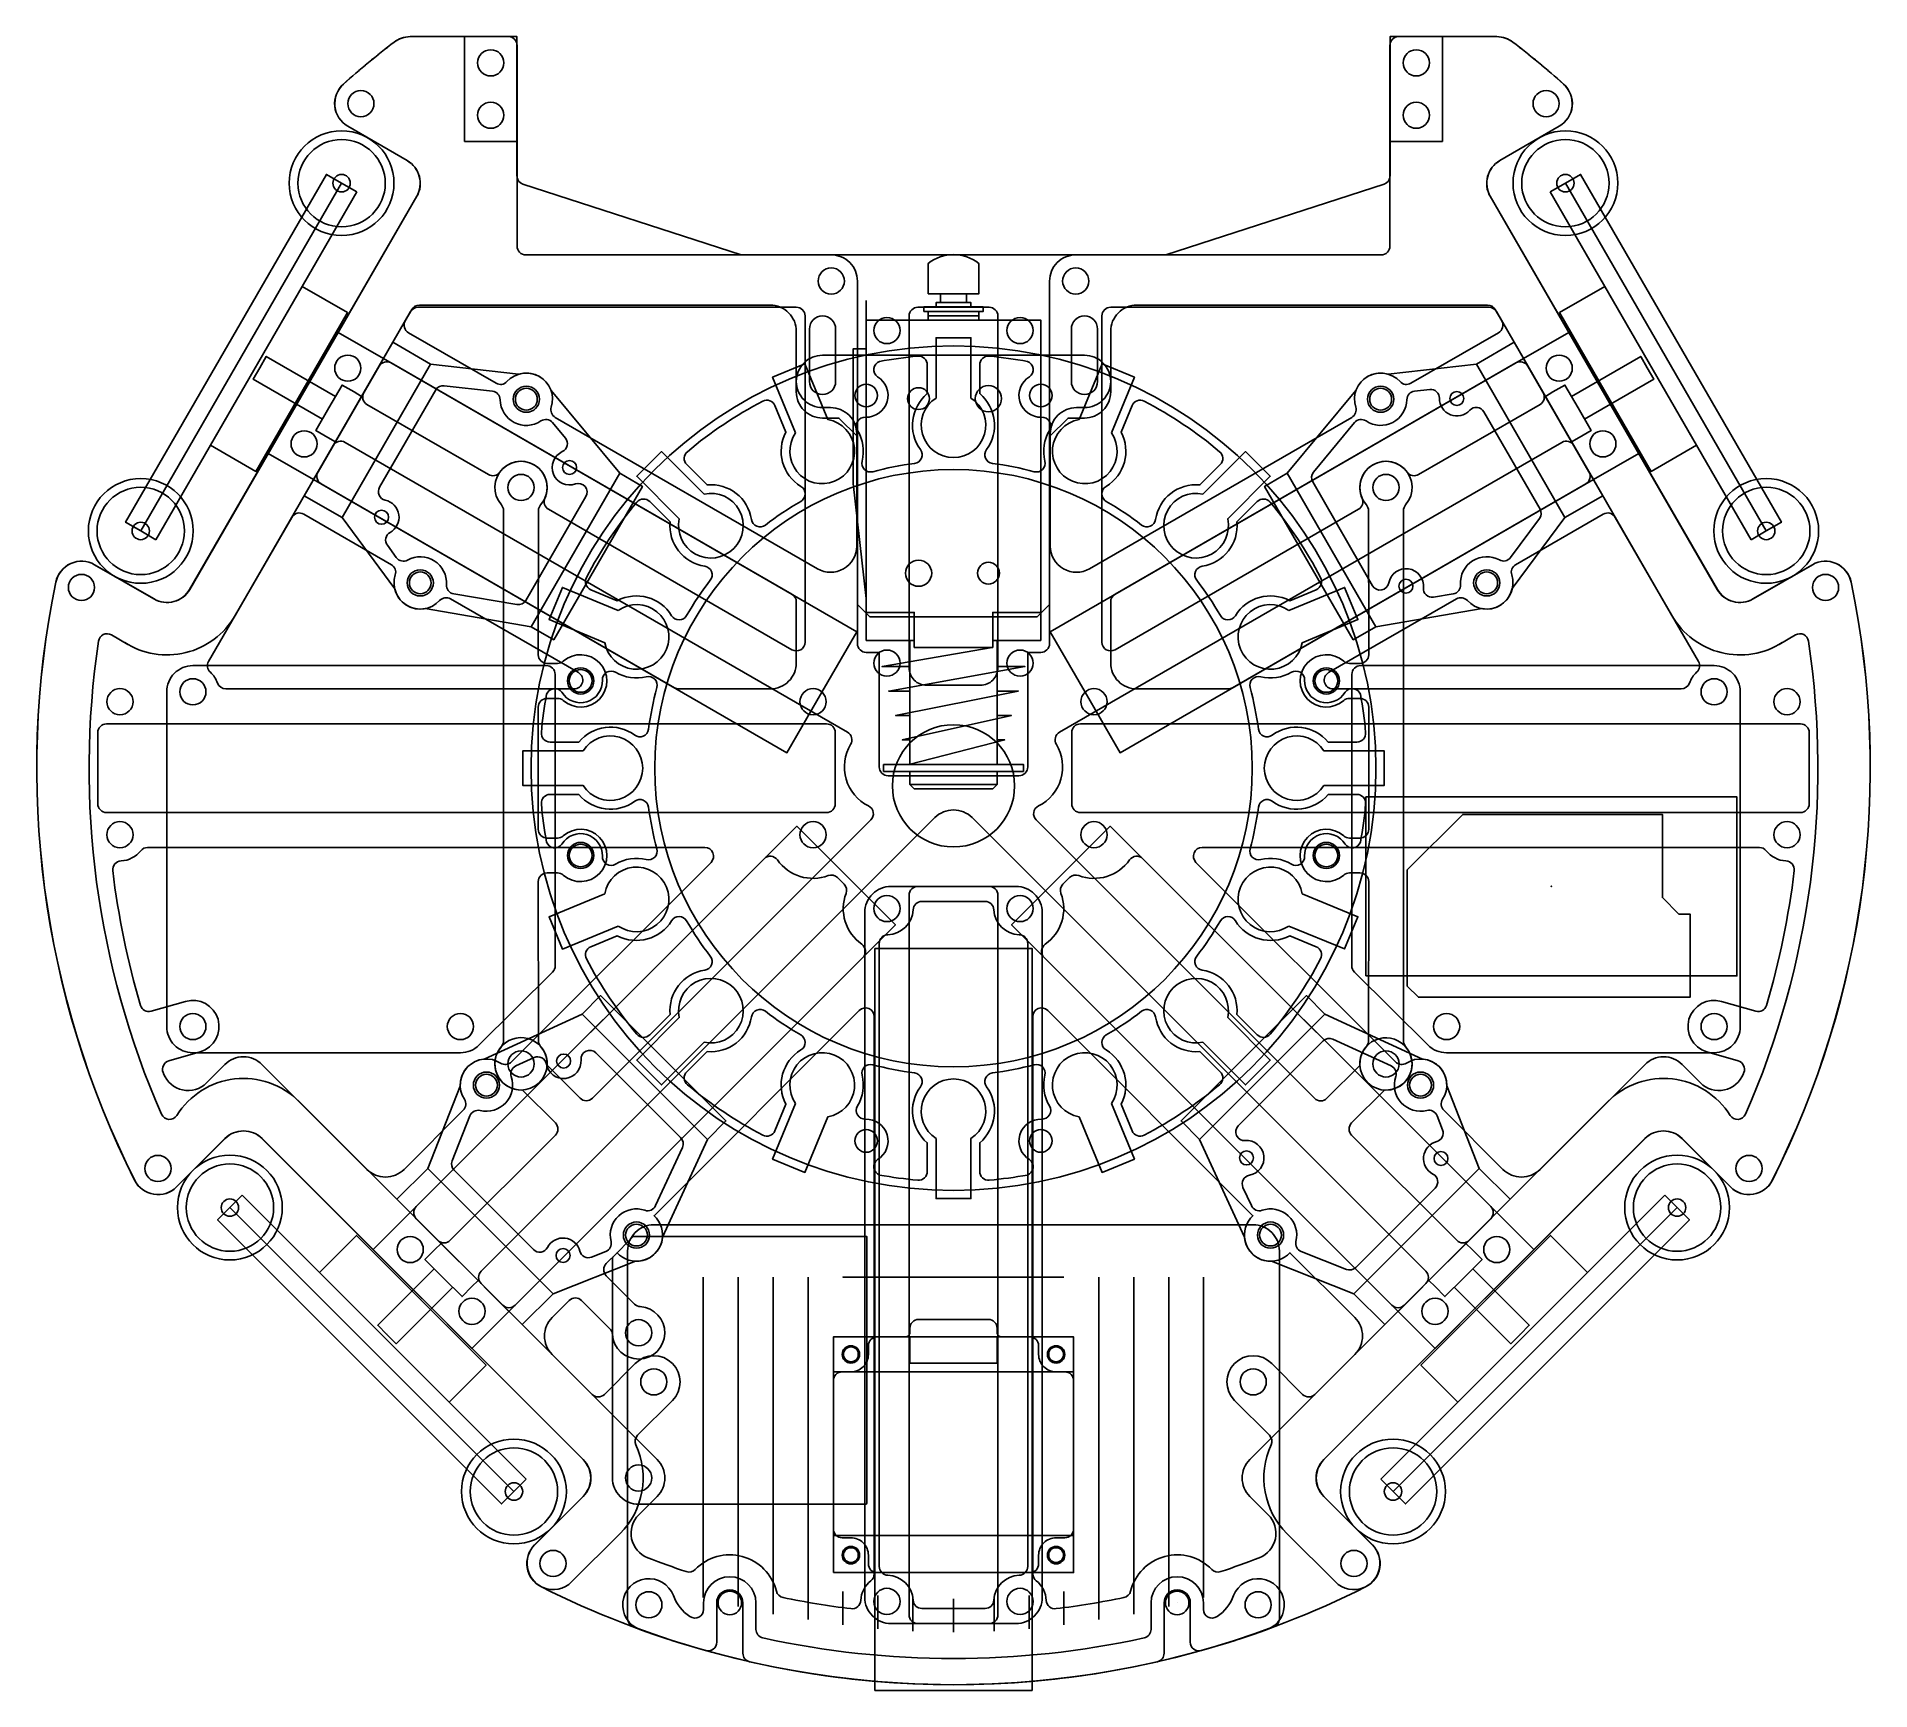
# Model space of a CAD drawing. Header units: inches. Extents: x 0 to 210, y -1 to 189.
import ezdxf

# ---------------------------------------------------------------- set-up
doc = ezdxf.new("R2010")
doc.units = ezdxf.units.IN
doc.header["$MEASUREMENT"] = 0
for name, color, linetype in [('20', 31, 'Continuous'), ('21', 253, 'Continuous'), ('23', 53, 'Continuous'), ('2枚目', 6, 'Continuous'), ('hall', 3, 'Continuous'), ('LCD', 3, 'Continuous'), ('カバー', 6, 'Continuous'), ('キッカー', 2, 'Continuous'), ('ボールセンサ', 30, 'Continuous'), ('モーター', 1, 'Continuous'), ('基板', 4, 'Continuous'), ('穴', 3, 'Continuous'), ('足回り', 240, 'Continuous'), ('部品', 2, 'Continuous')]:
    doc.layers.add(name, color=color, linetype=linetype)

msp = doc.modelspace()

# ---------------------------------------------------------------- linework, layer by layer
for points in [[(132.12, 4.87), (132.12, 9.37, 1), (129.12, 9.37), (129.12, 3.6, -0.349968), (128.35, 2.63, -0.056112), (105, 0, -0.056112), (81.65, 2.63, -0.349968), (80.88, 3.6), (80.88, 9.37, 1), (77.88, 9.37), (77.88, 4.87, -0.496888), (76.61, 3.91, -0.048152), (57.8, 11.21, -0.511087), (57.02, 16.01), (62.57, 21.56, 0.414214), (62.57, 25.8), (25.8, 62.57, 0.414214), (21.56, 62.57), (16.01, 57.02, -0.511087), (11.21, 57.8, -0.169282), (2.19, 126.32, -0.511087), (6.63, 128.31), (13.42, 124.39, 0.414214), (17.52, 125.48), (43.52, 170.52, 0.414214), (42.42, 174.61), (35.63, 178.54, -0.511087), (35.13, 183.38, -0.017948), (40.93, 188.19, -0.165564), (42.76, 188.81), (55, 188.81), (55, 172.86, 0.325063), (55.69, 171.91), (80.68, 163.81), (105, 163.81), (129.32, 163.81), (154.31, 171.91, 0.325063), (155, 172.86), (155, 188.81), (167.24, 188.81, -0.165564), (169.07, 188.19, -0.017948), (174.87, 183.38, -0.511087), (174.37, 178.54), (167.58, 174.61, 0.414214), (166.48, 170.52), (192.48, 125.48, 0.414214), (196.58, 124.39), (203.37, 128.31, -0.511087), (207.81, 126.32, -0.169282), (198.79, 57.8, -0.511087), (193.99, 57.02), (188.44, 62.57, 0.414214), (184.2, 62.57), (147.43, 25.8, 0.414214), (147.43, 21.56), (152.98, 16.01, -0.511087), (152.2, 11.21, -0.048152), (133.39, 3.91, -0.496888)], [(87, 149.31), (87, 155.05, 0.414214), (84, 158.05), (43.83, 158.05, 0.267949), (42.96, 157.55), (42.22, 156.26, 0.414214), (42.58, 154.89), (52.62, 149.1, 0.352701), (53.86, 149.29, -0.805619), (58.94, 146.36, 0.352701), (59.39, 145.19), (89.42, 127.85, 0.57735), (93.92, 130.45), (93.92, 143.31, 0.414214), (90.92, 146.31), (90, 146.31, -0.414214)], [(100.92, 157.81, 0.414214), (99.92, 156.81), (99.92, 148.06), (99.92, 116.5, 0.414214), (101.92, 114.5), (108.08, 114.5), (108.08, 114.5, 0.414214), (110.08, 116.5), (110.08, 148.06), (110.08, 156.81, 0.414214), (109.08, 157.81)], [(123, 149.31), (123, 155.05, -0.414214), (126, 158.05), (166.17, 158.05, -0.267949), (167.04, 157.55), (167.78, 156.26, -0.414214), (167.42, 154.89), (157.38, 149.1, -0.352701), (156.14, 149.29, 0.805619), (151.06, 146.36, -0.352701), (150.61, 145.19), (120.58, 127.85, -0.57735), (116.08, 130.45), (116.08, 143.31, -0.414214), (119.08, 146.31), (120, 146.31, 0.414214)], [(86.5, 124.92), (40.58, 151.43, 0.414214), (39.22, 151.06), (32.22, 138.94, 0.414214), (32.58, 137.57), (73.04, 114.21, 0.131652), (73.54, 114.08), (84, 114.08, 0.414214), (87, 117.08), (87, 124.05, 0.267949)], [(123.5, 124.92), (169.42, 151.43, -0.414214), (170.78, 151.06), (177.78, 138.94, -0.414214), (177.42, 137.57), (136.96, 114.21, -0.131652), (136.46, 114.08), (126, 114.08, -0.414214), (123, 117.08), (123, 124.05, -0.267949)], [(21.66, 114.08), (61.54, 114.08, 0.767327), (62.04, 115.95), (47.39, 124.4, 0.352701), (46.15, 124.21, -0.805619), (41.07, 127.14, 0.352701), (40.62, 128.31), (30.58, 134.11, 0.414214), (29.22, 133.74), (19.69, 117.24, 0.355439), (19.89, 115.99, -0.12655), (20.72, 114.75, 0.318089)], [(188.34, 114.08), (148.46, 114.08, -0.767327), (147.96, 115.95), (162.61, 124.4, -0.352701), (163.85, 124.21, 0.805619), (168.93, 127.14, -0.352701), (169.38, 128.31), (179.42, 134.11, -0.414214), (180.78, 133.74), (190.31, 117.24, -0.355439), (190.11, 115.99, 0.12655), (189.28, 114.75, -0.318089)], [(7, 100.92), (7, 109.08, -0.414214), (8, 110.08), (90.46, 110.08, -0.414214), (91.46, 109.08), (91.46, 100.92, -0.414214), (90.46, 99.92), (8, 99.92, -0.414214)], [(203, 109.08), (203, 100.92, -0.414214), (202, 99.92), (119.54, 99.92, -0.414214), (118.54, 100.92), (118.54, 109.08, -0.414214), (119.54, 110.08), (202, 110.08, -0.414214)], [(109.08, 7), (100.92, 7, -0.414214), (99.92, 8), (99.92, 90.46, -0.414214), (100.92, 91.46), (109.08, 91.46, -0.414214), (110.08, 90.46), (110.08, 8, -0.414214)], [(65.24, 46.85), (68.48, 43.6, 0.182676), (69.13, 43.31, -2.21525), (65.94, 40.13, 0.182676), (65.65, 40.78), (62.41, 44.02, 0.414214), (60.99, 44.02), (59.04, 42.07, 0.414214), (59.04, 37.82), (71.06, 25.8, -0.414214), (71.06, 21.56), (68.95, 19.46, 0.542077), (69.99, 14.54, 0.01207), (74.4, 12.95, 0.287791), (75.43, 13.21, -0.587071), (84.71, 10.72, 0.287791), (85.48, 9.98, 0.020338), (93.26, 8.71, 0.437824), (94.38, 9.66, -0.22022), (95.54, 11.91, 0.231089), (95.92, 12.69), (95.92, 76.53, 0.668179), (94.21, 77.24), (70.7, 53.73, -1.050838), (66.47, 49.49), (65.24, 48.26, 0.414214)], [(124.52, 9.98, -0.020338), (116.74, 8.71, -0.437824), (115.62, 9.66, 0.22022), (114.47, 11.91, -0.231089), (114.08, 12.69), (114.08, 76.53, -0.668179), (115.79, 77.24), (139.3, 53.73, 1.050838), (143.53, 49.49), (150.96, 42.07, -0.414214), (150.96, 37.82), (138.94, 25.8, 0.414214), (138.94, 21.56), (141.05, 19.46, -0.542077), (140.01, 14.54, -0.01207), (135.6, 12.95, -0.287791), (134.57, 13.21, 0.587071), (125.29, 10.72, -0.287791)]]:
    msp.add_lwpolyline(points, format="xyb", close=True)
for points in [[(15.13, 71.46, 0.438178), (14.48, 70.14, 0.000412), (14.54, 69.99, 0.542077), (19.46, 68.95), (21.56, 71.06, -0.414214), (25.8, 71.06), (37.82, 59.04, 0.414214), (42.07, 59.04), (48.85, 65.82, 0.352701), (48.98, 67.07, -0.805619), (53.13, 71.21, 0.352701), (54.38, 71.35), (77.24, 94.21, 0.668179), (76.53, 95.92), (12.69, 95.92, 0.231089), (11.91, 95.54, -0.22022), (9.66, 94.38, 0.437824), (8.71, 93.26, 0.040661), (11.88, 77.83, 0.412866), (13.12, 77.15), (17.06, 78.28, -0.996401), (18.74, 72.52), (15.13, 71.46)], [(91.72, 92.47, 0.293586), (90.66, 92.69, -0.340389), (84.83, 94.49, 0.46496), (83.31, 94.62), (43.48, 54.8, 0.414214), (43.48, 53.38), (53.38, 43.48, 0.414214), (54.8, 43.48), (94.62, 83.31, 0.46496), (94.49, 84.83, -0.340389), (92.69, 90.66, 0.293586), (92.47, 91.72), (91.72, 92.47)], [(118.28, 92.47, -0.293586), (119.34, 92.69, 0.340389), (125.17, 94.49, -0.46496), (126.69, 94.62), (166.52, 54.8, -0.414214), (166.52, 53.38), (156.62, 43.48, -0.414214), (155.2, 43.48), (115.38, 83.31, -0.46496), (115.51, 84.83, 0.340389), (117.31, 90.66, -0.293586), (117.53, 91.72), (118.28, 92.47)], [(194.87, 71.46, -0.438178), (195.52, 70.14, -0.000412), (195.46, 69.99, -0.542077), (190.54, 68.95), (188.44, 71.06, 0.414214), (184.2, 71.06), (172.18, 59.04, -0.414214), (167.93, 59.04), (161.15, 65.82, -0.352701), (161.02, 67.07, 0.805619), (156.87, 71.21, -0.352701), (155.62, 71.35), (132.76, 94.21, -0.668179), (133.47, 95.92), (197.31, 95.92, -0.231089), (198.09, 95.54, 0.22022), (200.34, 94.38, -0.437824), (201.29, 93.26, -0.040661), (198.12, 77.83, -0.412866), (196.88, 77.15), (192.94, 78.28, 0.996401), (191.26, 72.52), (194.87, 71.46)]]:
    msp.add_lwpolyline(points, format="xyb")
msp.add_circle((105, 102.98), 7)
at = {"layer": '20'}
msp.add_line((150.91, 81.65), (159.35, 73.27), dxfattribs=at)
msp.add_lwpolyline([(159.35, 73.27, 0.198051), (161.47, 72.4), (192.11, 72.4, 0.414214), (195.11, 75.4), (195.11, 113.75, 0.414214), (192.11, 116.75), (151.62, 116.75, 0.414214), (150.62, 115.75), (150.62, 82.36)], format="xyb", dxfattribs=at)
msp.add_lwpolyline([(188.08, 88.28), (186.18, 90.18), (186.18, 99.71), (163.32, 99.71), (156.97, 93.36), (156.97, 80.02), (158.24, 78.75), (158.87, 78.75), (189.35, 78.75), (189.35, 88.28)], close=True, dxfattribs=at)
at = {"layer": '21'}
msp.add_lwpolyline([(152.23, 81.2), (194.73, 81.2), (194.73, 101.7), (152.23, 101.7)], close=True, dxfattribs=at)
at = {"layer": '23'}
msp.add_point((173.48, 91.45), dxfattribs=at)
at = {"layer": '2枚目'}
for points in [[(141.38, 27.46, 0.314331), (143.18, 17.32), (148.73, 11.77, 0.303519), (152.01, 11.12, 0.000484), (152.19, 11.21, 0.511087), (152.96, 16.01), (147.41, 21.56, -0.414214), (147.41, 25.8), (184.18, 62.57, -0.414214), (188.42, 62.57), (193.97, 57.02, 0.511087), (198.77, 57.8, 0.169282), (207.8, 126.32, 0.511087), (203.36, 128.31), (196.56, 124.39, -0.414214), (192.46, 125.48), (166.46, 170.52, -0.414214), (167.56, 174.61), (174.36, 178.54, 0.511087), (174.85, 183.38, 0.017948), (169.05, 188.19, 0.165564), (167.22, 188.81), (155.98, 188.81, 0.414214), (154.98, 187.81), (154.98, 172.86), (154.98, 164.81, -0.414214), (153.98, 163.81), (129.32, 163.81), (119, 163.81, 0.414214), (116, 160.81), (116, 119.27, -0.414214), (115, 118.27), (113.5, 118.27), (113.5, 105.14, -0.414214), (112.5, 104.14), (105, 104.14), (97.5, 104.14, -0.414214), (96.5, 105.14), (96.5, 118.27), (95, 118.27, -0.414214), (94, 119.27), (94, 160.81, 0.414214), (91, 163.81), (80.68, 163.81), (56.02, 163.81, -0.414214), (55.02, 164.81), (55.02, 172.86), (55.02, 187.81, 0.414214), (54.02, 188.81), (42.78, 188.81, 0.165564), (40.95, 188.19, 0.017948), (35.15, 183.38, 0.511087), (35.64, 178.54), (42.44, 174.61, -0.414214), (43.54, 170.52), (17.54, 125.48, -0.414214), (13.44, 124.39), (6.64, 128.31, 0.511087), (2.2, 126.32, 0.169282), (11.23, 57.8, 0.511087), (16.03, 57.02), (21.58, 62.57, -0.414214), (25.82, 62.57), (62.59, 25.8, -0.414214), (62.59, 21.56), (57.04, 16.01, 0.511087), (57.81, 11.21, 0.000484), (57.99, 11.12, 0.303519), (61.27, 11.77), (66.82, 17.32, 0.31426), (68.62, 27.46, -0.31426), (68.82, 28.58), (72.81, 32.56, 1), (68.56, 36.81), (65.02, 33.26, -0.414214), (63.6, 33.26), (50.91, 45.96, -0.414214), (50.91, 47.37), (102.88, 99.34, -0.414214), (107.12, 99.34), (159.09, 47.37, -0.414214), (159.09, 45.96), (146.4, 33.26, -0.414199), (144.98, 33.26), (141.44, 36.81, 1), (137.2, 32.57), (141.18, 28.58, -0.314343)], [(88, 156.81, 0.414214), (87, 157.81), (43.69, 157.81, 0.267949), (42.83, 157.31), (37.47, 148.03, 0.414214), (37.83, 146.67), (51.73, 138.64, 0.384323), (53.04, 138.92, -0.901853), (58.21, 135.94, 0.384323), (58.62, 134.66), (86.5, 118.57, 0.57735), (88, 119.43)], [(122, 156.81, -0.414214), (123, 157.81), (166.31, 157.81, -0.267949), (167.18, 157.31), (172.53, 148.03, -0.414214), (172.17, 146.66), (158.27, 138.64, -0.384323), (156.96, 138.92, 0.901853), (151.79, 135.94, -0.384323), (151.38, 134.66), (123.5, 118.57, -0.57735), (122, 119.43)]]:
    msp.add_lwpolyline(points, format="xyb", close=True, dxfattribs=at)
for points in [[(154.29, 171.91), (154.29, 171.91)], [(66.82, 30.05), (66.82, 30.05)]]:
    msp.add_lwpolyline(points, close=True, dxfattribs=at)
for points in [[(10.09, 119.39, 0.42712), (22.72, 122.48), (33.97, 141.97, -0.414214), (35.33, 142.33), (55.87, 130.48), (62.8, 126.48), (92.87, 109.12, -0.420422), (93.22, 107.73, 0.438508), (95.27, 100.67, -0.512275), (95.53, 99.07), (63.65, 67.19, -0.414214), (62.24, 67.19), (58.47, 70.96, 2.618034), (55.64, 68.13), (59.41, 64.36, -0.414214), (59.41, 62.94), (47.37, 50.91, -0.414214), (45.96, 50.91), (30.05, 66.82, 0.482326), (16.05, 65.22, -0.603168), (14.29, 65.35, -0.140818), (7.08, 119.55, -0.529175), (8.56, 120.27), (10.44, 119.19)], [(199.91, 119.39, -0.42712), (187.28, 122.48), (176.03, 141.97, 0.414214), (174.67, 142.33), (154.13, 130.47), (147.2, 126.48), (117.13, 109.12, 0.420422), (116.78, 107.73, -0.438508), (114.73, 100.67, 0.512275), (114.47, 99.07), (146.35, 67.18, 0.414214), (147.76, 67.18), (151.53, 70.95, -2.618034), (154.36, 68.13), (150.59, 64.36, 0.414214), (150.59, 62.94), (162.63, 50.91, 0.414214), (164.04, 50.91), (179.95, 66.82, -0.482326), (193.95, 65.22, 0.603168), (195.71, 65.35, 0.140818), (202.92, 119.55, 0.529175), (201.44, 120.27), (199.56, 119.19)]]:
    msp.add_lwpolyline(points, format="xyb", dxfattribs=at)
at = {"layer": 'hall'}
for centre in [(70.68, 34.69), (139.32, 34.69)]:
    msp.add_circle(centre, 1.5, dxfattribs=at)
at = {"layer": 'LCD'}
for points in [[(91.25, 12.84), (118.75, 12.84), (118.75, 39.84), (91.25, 39.84)], [(100, 36.84), (110, 36.84), (110, 39.84), (100, 39.84)], [(91.25, 35.84), (118.75, 35.84), (118.75, 17.09), (91.25, 17.09)]]:
    msp.add_lwpolyline(points, close=True, dxfattribs=at)
for centre in [(93.25, 37.84), (116.75, 37.84), (93.25, 14.84), (116.75, 14.84)]:
    msp.add_circle(centre, 1, dxfattribs=at)
at = {"layer": 'カバー'}
for p, q in [((76.34, 46.69), (76.34, 10)), ((80.34, 46.69), (80.34, 8.95)), ((84.34, 46.69), (84.34, 8.06)), ((88.34, 46.69), (88.34, 7.45)), ((125.65, 46.69), (125.65, 8.06)), ((129.65, 46.69), (129.65, 8.95)), ((133.65, 46.69), (133.65, 10)), ((92.34, 10.68), (92.34, 6.85)), ((117.65, 10.68), (117.65, 6.85)), ((96.34, 10.23), (96.34, 6.41)), ((100.34, 9.95), (100.34, 6.14)), ((105, 9.83), (105, 6.03)), ((109.65, 9.95), (109.65, 6.14)), ((113.65, 10.23), (113.65, 6.41)), ((67.68, 6.88), (67.68, 6.88))]:
    msp.add_line(p, q, dxfattribs=at)
for points in [[(115.16, 10), (115.16, 88.46, 0.414214), (112.16, 91.46), (97.84, 91.46, 0.414214), (94.84, 88.46), (94.84, 10, 0.414214), (97.84, 7), (112.16, 7, 0.414214)], [(112.53, 85.92, -0.392047), (109.62, 88.78, 0.400726), (108.62, 89.73), (101.38, 89.73, 0.400726), (100.38, 88.78, -0.392047), (97.47, 85.92, 0.405453), (96.5, 84.92), (96.5, 13.54, 0.405453), (97.47, 12.54, -0.391686), (100.38, 9.68, 0.400363), (101.38, 8.73), (108.62, 8.73, 0.400363), (109.62, 9.68, -0.391686), (112.53, 12.54, 0.405453), (113.5, 13.54), (113.5, 84.92, 0.405453)], [(142.32, 7.55), (142.32, 34.69), (142.32, 49.69, 0.414214), (139.32, 52.69), (70.68, 52.69, 0.414214), (67.68, 49.69), (67.68, 34.69), (67.68, 7.57, 0.312946), (68.33, 6.63, 0.18058), (141.66, 6.61, 0.313123)], [(99.5, 39.84), (96.25, 39.84, 0.414214), (95.25, 38.84), (95.25, 37.84, -0.414214), (93.25, 35.84), (92.25, 35.84, 0.414214), (91.25, 34.84), (91.25, 17.84, 0.414214), (92.25, 16.84), (93.25, 16.84, -0.414214), (95.25, 14.84), (95.25, 13.84, 0.414214), (96.25, 12.84), (113.75, 12.84, 0.414214), (114.75, 13.84), (114.75, 14.84, -0.414214), (116.75, 16.84), (117.75, 16.84, 0.414214), (118.75, 17.84), (118.75, 34.84, 0.414214), (117.75, 35.84), (116.75, 35.84, -0.414214), (114.75, 37.84), (114.75, 38.84, 0.414214), (113.75, 39.84), (110.5, 39.84, -0.414214), (110, 40.34), (110, 40.84, 0.414214), (109, 41.84), (101, 41.84, 0.414214), (100, 40.84), (100, 40.34, -0.414214)], [(76.38, 9.37, -1), (82.38, 9.37), (82.38, 6.34, 0.352341), (83.16, 5.36, 0.108301), (126.84, 5.36, 0.352341), (127.62, 6.34), (127.62, 9.37, -1), (133.62, 9.37), (133.62, 8.63, 0.600843), (135.18, 7.8, 0.156178), (137.08, 10.2, -1.562777), (140.91, 6.33, -0.176327), (69.09, 6.33, -1.562777), (72.92, 10.2, 0.156669), (74.82, 7.8, 0.600416), (76.38, 8.63)]]:
    msp.add_lwpolyline(points, format="xyb", close=True, dxfattribs=at)
for points in [[(117.65, 46.69), (92.34, 46.69), (96.34, 46.69), (100.34, 46.69), (105, 46.69)], [(121.65, 7.45), (121.65, 46.69), (121.65, 46.69)]]:
    msp.add_lwpolyline(points, dxfattribs=at)
msp.add_lwpolyline([(130.62, 9.37), (130.62, 9.37)], close=True, dxfattribs=at)
for centre, radius in [((97.38, 88.92), 1.5), ((112.62, 88.92), 1.5), ((93.25, 37.84), 0.85), ((116.75, 37.84), 0.85), ((70.68, 34.69), 1.5), ((139.32, 34.69), 1.5), ((93.25, 14.84), 0.85), ((116.75, 14.84), 0.85), ((70.11, 9.15), 1.5), ((79.38, 9.37), 1.35), ((97.38, 9.54), 1.5), ((112.62, 9.54), 1.5), ((130.62, 9.37), 1.35), ((139.89, 9.15), 1.5)]:
    msp.add_circle(centre, radius, dxfattribs=at)
at = {"layer": 'キッカー', "ltscale": 0.5}
for p, q in [((94, 159.16), (94, 153.04)), ((95, 158.58), (95, 156.34)), ((101.59, 157.84), (108.41, 157.84)), ((103.5, 158.34), (103.5, 159.34)), ((106.5, 158.34), (106.5, 159.34)), ((102.1, 156.34), (102.1, 156.84)), ((100, 119.64), (100, 105.44)), ((110, 103.14), (110, 104.64))]:
    msp.add_line(p, q, dxfattribs=at)
msp.add_lwpolyline([(102.1, 159.34), (107.9, 159.34), (107.9, 162.84, 0.344828), (102.1, 162.84)], format="xyb", close=True, dxfattribs=at)
for points in [[(101.59, 157.34), (101.59, 157.84), (108.41, 157.84), (108.41, 157.34)], [(97, 105.44), (113, 105.44), (113, 104.64), (97, 104.64)]]:
    msp.add_lwpolyline(points, close=True, dxfattribs=at)
for points in [[(103, 157.84), (103, 158.34), (107, 158.34), (107, 157.84)], [(109.5, 119.64), (115, 119.64), (115, 156.34), (95, 156.34), (95, 119.64), (100.5, 119.64)], [(102.1, 157.34), (102.1, 156.84), (107.9, 156.84)], [(107.9, 156.34), (107.9, 156.84), (107.9, 157.34)], [(95, 153.04), (93.5, 153.04), (93.5, 137.61), (95, 124.44)], [(115, 122.84), (109.5, 122.84), (109.5, 118.84), (100.5, 118.84), (100.5, 122.84), (95, 122.84)], [(110, 115.44), (110, 119.64), (110, 105.44)]]:
    msp.add_lwpolyline(points, dxfattribs=at)
at = {"layer": 'キッカー'}
msp.add_lwpolyline([(120, 145.12, 0.414214), (123, 148.12), (123, 149.31, 0.414214), (120, 152.31), (90, 152.31, 0.414214), (87, 149.31), (87, 148.12, 0.414214), (90, 145.12), (91.88, 145.12), (94, 143), (94, 123.76), (95.41, 122.35), (114.59, 122.35), (116, 123.76), (116, 143), (118.12, 145.12)], format="xyb", close=True, dxfattribs=at)
for points in [[(96.82, 116.64), (100, 116.64), (96.82, 116.64), (109.42, 118.84)], [(100, 113.84), (97.59, 113.84), (113.18, 116.64), (110, 116.64)], [(100, 111.04), (98.36, 111.04), (112.41, 113.84), (110, 113.84)], [(100, 108.24), (99.13, 108.24), (111.64, 111.04), (110, 111.04)], [(99.9, 105.44), (110.87, 108.24), (110, 108.24), (110.87, 108.24)], [(100, 104.64), (100, 103.14), (110, 103.14), (109.5, 102.64), (100.5, 102.64), (100, 103.14)]]:
    msp.add_lwpolyline(points, dxfattribs=at)
at = {"layer": 'キッカー', "ltscale": 0.5}
for centre in [(101, 147.34), (109, 127.34)]:
    msp.add_circle(centre, 1.25, dxfattribs=at)
at = {"layer": 'キッカー'}
for centre in [(109, 147.34), (101, 127.34)]:
    msp.add_circle(centre, 1.5, dxfattribs=at)
at = {"layer": 'ボールセンサ'}
for points in [[(107, 147.41), (107, 154.31), (103, 154.31), (103, 147.41, 3.406438)], [(86.92, 143.41), (84.28, 149.79), (87.98, 151.32), (90.62, 144.94, -3.406438)], [(96.29, 149.85, -0.774858), (94.91, 145.21, 0.593445), (94.01, 143.7, -0.19651), (94.53, 140.18, 0.57193), (95.76, 138.97, -0.034617), (100.54, 139.92, 0.57193), (101.21, 141.51, -0.397368), (102, 147.91), (102, 151.2, 0.439742), (100.91, 152.2, 0.023367), (96.53, 151.61, 0.58577)], [(113.71, 149.85, 0.774858), (115.09, 145.21, -0.593445), (115.99, 143.7, 0.19651), (115.47, 140.18, -0.57193), (114.24, 138.97, 0.034617), (109.46, 139.92, -0.57193), (108.79, 141.51, 0.397368), (108, 147.91), (108, 151.2, -0.439742), (109.09, 152.2, -0.023367), (113.47, 151.61, -0.58577)], [(123.08, 143.41), (125.72, 149.79), (122.02, 151.32), (119.38, 144.94, 3.406438)], [(87.53, 137.28, -0.397368), (85.81, 143.5), (84.55, 146.54, 0.439742), (83.16, 147.04, 0.055053), (74.52, 141.26, 0.439742), (74.45, 139.79), (76.78, 137.46, -0.397368), (81.86, 133.49, 0.57193), (83.46, 132.85, -0.034627), (87.51, 135.56, 0.57193)], [(122.47, 137.28, 0.397368), (124.19, 143.5), (125.45, 146.54, -0.439742), (126.84, 147.04, -0.055053), (135.48, 141.26, -0.439742), (135.55, 139.79), (133.22, 137.46, 0.397368), (128.14, 133.49, -0.57193), (126.54, 132.85, 0.034627), (122.49, 135.56, -0.57193)], [(73.6, 133.57), (68.72, 138.45), (71.55, 141.28), (76.43, 136.4, -3.406438)], [(133.57, 136.4), (138.45, 141.28), (141.28, 138.45), (136.4, 133.57, -3.406438)], [(72.72, 122.47, 0.397368), (66.5, 124.19), (63.46, 125.45, -0.439742), (62.96, 126.84, -0.055053), (68.74, 135.48, -0.439742), (70.21, 135.55), (72.54, 133.22, 0.397368), (76.51, 128.14, -0.57193), (77.15, 126.54, 0.034627), (74.44, 122.49, -0.57193)], [(137.28, 122.47, -0.397368), (143.5, 124.19), (146.54, 125.45, 0.439742), (147.04, 126.84, 0.055053), (141.26, 135.48, 0.439742), (139.79, 135.55), (137.46, 133.22, -0.397368), (133.49, 128.14, 0.57193), (132.85, 126.54, -0.034627), (135.56, 122.49, 0.57193)], [(66.59, 123.08), (60.21, 125.72), (58.68, 122.02), (65.06, 119.38, 3.406438)], [(143.41, 123.08), (149.79, 125.72), (151.32, 122.02), (144.94, 119.38, -3.406438)], [(60.15, 113.71, 0.774858), (64.79, 115.09, -0.593445), (66.3, 115.99, 0.19651), (69.82, 115.47, -0.57193), (71.03, 114.24, 0.034617), (70.08, 109.46, -0.57193), (68.49, 108.79, 0.397368), (62.09, 108), (58.8, 108, -0.439742), (57.8, 109.09, -0.023367), (58.39, 113.47, -0.58577)], [(149.85, 113.71, -0.774858), (145.21, 115.09, 0.593445), (143.7, 115.99, -0.19651), (140.18, 115.47, 0.57193), (138.97, 114.24, -0.034617), (139.92, 109.46, 0.57193), (141.51, 108.79, -0.397368), (147.91, 108), (151.2, 108, 0.439742), (152.2, 109.09, 0.023367), (151.61, 113.47, 0.58577)], [(62.59, 107), (55.69, 107), (55.69, 103), (62.59, 103, 3.406438)], [(147.41, 103), (154.31, 103), (154.31, 107), (147.41, 107, 3.406438)], [(60.15, 96.29, -0.774858), (64.79, 94.91, 0.593445), (66.3, 94.01, -0.19651), (69.82, 94.53, 0.57193), (71.03, 95.76, -0.034617), (70.08, 100.54, 0.57193), (68.49, 101.21, -0.397368), (62.09, 102), (58.8, 102, 0.439742), (57.8, 100.91, 0.023367), (58.39, 96.53, 0.58577)], [(149.85, 96.29, 0.774858), (145.21, 94.91, -0.593445), (143.7, 94.01, 0.19651), (140.18, 94.53, -0.57193), (138.97, 95.76, 0.034617), (139.92, 100.54, -0.57193), (141.51, 101.21, 0.397368), (147.91, 102), (151.2, 102, -0.439742), (152.2, 100.91, -0.023367), (151.61, 96.53, -0.58577)], [(66.59, 86.92), (60.21, 84.28), (58.68, 87.98), (65.06, 90.62, -3.406438)], [(143.41, 86.92), (149.79, 84.29), (151.32, 87.98), (144.94, 90.62, 3.406438)], [(72.72, 87.53, -0.397368), (66.5, 85.81), (63.46, 84.55, 0.439742), (62.96, 83.16, 0.055053), (68.74, 74.52, 0.439742), (70.21, 74.45), (72.54, 76.78, -0.397368), (76.51, 81.86, 0.57193), (77.15, 83.46, -0.034627), (74.44, 87.51, 0.57193)], [(137.28, 87.53, 0.397368), (143.5, 85.81), (146.54, 84.55, -0.439742), (147.04, 83.16, -0.055053), (141.26, 74.52, -0.439742), (139.79, 74.45), (137.46, 76.78, 0.397368), (133.49, 81.86, -0.57193), (132.85, 83.46, 0.034627), (135.56, 87.51, -0.57193)], [(76.43, 73.6), (71.55, 68.72), (68.72, 71.55), (73.6, 76.43, -3.406438)], [(136.4, 76.43), (141.28, 71.55), (138.45, 68.72), (133.57, 73.6, -3.406438)], [(87.53, 72.72, 0.397368), (85.81, 66.5), (84.55, 63.46, -0.439742), (83.16, 62.96, -0.055053), (74.52, 68.74, -0.439742), (74.45, 70.21), (76.78, 72.54, 0.397368), (81.86, 76.51, -0.57193), (83.46, 77.15, 0.034627), (87.51, 74.44, -0.57193)], [(122.47, 72.72, -0.397368), (124.19, 66.5), (125.45, 63.46, 0.439742), (126.84, 62.96, 0.055053), (135.48, 68.74, 0.439742), (135.55, 70.21), (133.22, 72.54, -0.397368), (128.14, 76.51, 0.57193), (126.54, 77.15, -0.034627), (122.49, 74.44, 0.57193)], [(86.92, 66.59), (84.28, 60.21), (87.98, 58.68), (90.62, 65.06, 3.406438)], [(123.08, 66.59), (125.72, 60.21), (122.02, 58.68), (119.38, 65.06, -3.406438)], [(96.29, 60.15, 0.774858), (94.91, 64.79, -0.593445), (94.01, 66.3, 0.19651), (94.53, 69.82, -0.57193), (95.76, 71.03, 0.034617), (100.54, 70.08, -0.57193), (101.21, 68.49, 0.397368), (102, 62.09), (102, 58.8, -0.439742), (100.91, 57.8, -0.023367), (96.53, 58.39, -0.58577)], [(103, 62.59), (103, 55.69), (107, 55.69), (107, 62.59, 3.406438)], [(113.71, 60.15, -0.774858), (115.09, 64.79, 0.593445), (115.99, 66.3, -0.19651), (115.47, 69.82, 0.57193), (114.24, 71.03, -0.034617), (109.46, 70.08, 0.57193), (108.79, 68.49, -0.397368), (108, 62.09), (108, 58.8, 0.439742), (109.09, 57.8, 0.023367), (113.47, 58.39, 0.58577)]]:
    msp.add_lwpolyline(points, format="xyb", close=True, dxfattribs=at)
for centre, radius in [((105, 105), 48.38), ((95, 147.7), 1.3), ((115, 147.7), 1.3), ((105, 105), 34.21), ((62.3, 115), 1.3), ((147.7, 115), 1.3), ((62.3, 95), 1.3), ((147.7, 95), 1.3), ((95, 62.3), 1.3), ((115, 62.3), 1.3)]:
    msp.add_circle(centre, radius, dxfattribs=at)
at = {"layer": 'モーター', "color": 4}
for p, q in [((13.65, 131.18), (36.65, 171.02)), ((34.92, 172.02), (36.65, 171.02)), ((175.08, 172.02), (173.35, 171.02)), ((196.35, 131.18), (173.35, 171.02)), ((11.92, 132.18), (13.65, 131.18)), ((198.08, 132.18), (196.35, 131.18)), ((22.13, 54.66), (23.54, 56.07)), ((56.07, 23.54), (23.54, 56.07)), ((153.93, 23.54), (186.46, 56.07)), ((187.87, 54.66), (186.46, 56.07)), ((54.66, 22.13), (56.07, 23.54)), ((155.34, 22.13), (153.93, 23.54))]:
    msp.add_line(p, q, dxfattribs=at)
for points in [[(11.92, 132.18), (10.19, 133.18), (33.19, 173.02), (34.92, 172.02)], [(198.08, 132.18), (199.81, 133.18), (176.81, 173.02), (175.08, 172.02)], [(19.9, 142.01), (25.1, 139.01), (30.35, 148.1), (35.6, 157.19), (30.4, 160.19)], [(190.1, 142.01), (184.9, 139.01), (179.65, 148.1), (174.4, 157.19), (179.6, 160.19)], [(54.66, 22.13), (53.24, 20.71), (20.71, 53.24), (22.13, 54.66)], [(155.34, 22.13), (156.76, 20.71), (189.29, 53.24), (187.87, 54.66)], [(47.23, 32.38), (51.47, 36.62), (44.05, 44.05), (36.62, 51.47), (32.38, 47.23)], [(162.77, 32.38), (158.53, 36.62), (165.95, 44.05), (173.38, 51.47), (177.62, 47.23)]]:
    msp.add_lwpolyline(points, close=True, dxfattribs=at)
at = {"layer": 'モーター'}
for points in [[(35.72, 145), (31.72, 138.07), (85.93, 106.77), (89.93, 113.7), (93.93, 120.63), (39.72, 151.93), (35.72, 145), (39.72, 151.93), (34.52, 154.93), (30.52, 148), (26.52, 141.07), (31.72, 138.07)], [(174.28, 145), (178.28, 138.07), (124.07, 106.77), (120.07, 113.7), (116.07, 120.63), (170.28, 151.93), (174.28, 145), (170.28, 151.93), (175.48, 154.93), (179.48, 148), (183.48, 141.07), (178.28, 138.07)], [(48.43, 48.43), (54.09, 42.77), (98.35, 87.04), (92.7, 92.7), (87.04, 98.35), (42.77, 54.09), (48.43, 48.43), (42.77, 54.09), (38.53, 49.85), (44.19, 44.19), (49.85, 38.53), (54.09, 42.77)], [(161.57, 48.43), (155.91, 42.77), (111.65, 87.04), (117.3, 92.7), (122.96, 98.35), (167.23, 54.09), (161.57, 48.43), (167.23, 54.09), (171.47, 49.85), (165.81, 44.19), (160.15, 38.53), (155.91, 42.77)]]:
    msp.add_lwpolyline(points, close=True, dxfattribs=at)
for points in [[(34.22, 147.6), (26.29, 152.18), (25.54, 150.88), (25.54, 150.88), (25.54, 150.87), (24.79, 149.57), (32.72, 145)], [(175.78, 147.6), (183.71, 152.18), (184.46, 150.88), (184.46, 150.88), (184.46, 150.87), (185.21, 149.57), (177.28, 145)], [(37.22, 147.6), (36.35, 148.1), (34.97, 148.9), (33.47, 146.3), (31.97, 143.7), (33.35, 142.9), (34.22, 142.4)], [(172.78, 147.6), (173.65, 148.1), (175.03, 148.9), (176.53, 146.3), (178.03, 143.7), (176.65, 142.9), (175.78, 142.4)], [(46.31, 50.55), (45.6, 49.85), (44.47, 48.72), (46.59, 46.59), (48.72, 44.47), (49.85, 45.6), (50.55, 46.31)], [(163.69, 50.55), (164.4, 49.85), (165.53, 48.72), (163.41, 46.59), (161.28, 44.47), (160.15, 45.6), (159.45, 46.31)], [(45.53, 47.65), (39.06, 41.18), (40.12, 40.12), (40.12, 40.12), (40.12, 40.12), (41.18, 39.06), (47.65, 45.53)], [(164.47, 47.65), (170.94, 41.18), (169.88, 40.12), (169.88, 40.12), (169.88, 40.12), (168.82, 39.06), (162.35, 45.53)]]:
    msp.add_lwpolyline(points, dxfattribs=at)
at = {"layer": 'モーター', "color": 4}
for centre, radius in [((34.92, 172.02), 6), ((34.92, 172.02), 5), ((175.08, 172.02), 6), ((175.08, 172.02), 5), ((34.92, 172.02), 1), ((175.08, 172.02), 1), ((11.92, 132.18), 6), ((11.92, 132.18), 5), ((198.08, 132.18), 6), ((198.08, 132.18), 5), ((11.92, 132.18), 1), ((198.08, 132.18), 1), ((22.13, 54.66), 6), ((22.13, 54.66), 5), ((187.87, 54.66), 6), ((187.87, 54.66), 5), ((22.13, 54.66), 1), ((187.87, 54.66), 1), ((54.66, 22.13), 6), ((155.34, 22.13), 6), ((54.66, 22.13), 5), ((155.34, 22.13), 5), ((54.66, 22.13), 1), ((155.34, 22.13), 1)]:
    msp.add_circle(centre, radius, dxfattribs=at)
at = {"layer": '基板'}
for points in [[(14.89, 75.4), (14.89, 113.75, -0.414214), (17.89, 116.75), (58.38, 116.75, -0.414214), (59.38, 115.75), (59.38, 82.36, -0.199776), (59.09, 81.65), (50.65, 73.27, -0.19805), (48.53, 72.4), (17.89, 72.4, -0.414214)], [(195.11, 75.4), (195.11, 113.75, 0.414214), (192.11, 116.75), (151.62, 116.75, 0.414214), (150.62, 115.75), (150.62, 82.36, 0.199776), (150.91, 81.65), (159.35, 73.27, 0.19805), (161.47, 72.4), (192.11, 72.4, 0.414214)], [(68.94, 20.68), (94.97, 20.68), (95.04, 20.71), (95.07, 20.78), (95.07, 51.35), (68.32, 51.35), (65.97, 48.99), (65.94, 48.92), (65.94, 23.68, 0.414214)]]:
    msp.add_lwpolyline(points, format="xyb", close=True, dxfattribs=at)
for centre in [(17.89, 113.75), (192.11, 113.75), (17.89, 75.4), (48.53, 75.4), (161.47, 75.4), (192.11, 75.4), (68.94, 40.32), (68.94, 23.68)]:
    msp.add_circle(centre, 1.5, dxfattribs=at)
at = {"layer": '穴'}
for points in [[(91.5, 149.31), (91.5, 155.31, 1), (88.5, 155.31), (88.5, 149.31, 1)], [(118.5, 149.31), (118.5, 155.31, -1), (121.5, 155.31), (121.5, 149.31, -1)]]:
    msp.add_lwpolyline(points, format="xyb", close=True, dxfattribs=at)
for centre in [(52, 185.81), (158, 185.81), (37.13, 181.14), (52, 179.81), (158, 179.81), (172.87, 181.14), (91, 160.81), (119, 160.81), (97.38, 155.14), (112.62, 155.14), (35.63, 150.83), (174.37, 150.83), (56.08, 147.27), (153.92, 147.27), (30.63, 142.16), (179.37, 142.16), (55.47, 137.16), (154.53, 137.16), (5.13, 125.71), (43.93, 126.23), (166.07, 126.23), (204.87, 125.71), (97.38, 117.04), (112.62, 117.04), (9.54, 112.62), (17.89, 113.75), (88.92, 112.62), (121.09, 112.62), (192.11, 113.75), (200.46, 112.62), (9.54, 97.38), (88.92, 97.38), (121.09, 97.38), (200.46, 97.38), (97.38, 88.92), (97.38, 88.92), (112.62, 88.92), (112.62, 88.92), (17.89, 75.4), (192.11, 75.4), (55.47, 71.12), (154.53, 71.12), (51.51, 68.69), (158.49, 68.69), (13.89, 59.14), (196.11, 59.14), (68.69, 51.51), (141.31, 51.51), (42.78, 49.85), (167.22, 49.85), (49.85, 42.78), (160.15, 42.78), (68.94, 40.32), (68.94, 23.68), (59.14, 13.89), (150.86, 13.89), (97.38, 9.54), (97.38, 9.54), (112.62, 9.54), (112.62, 9.54)]:
    msp.add_circle(centre, 1.5, dxfattribs=at)
at = {"layer": '足回り'}
for points in [[(45.12, 151.29), (40.79, 153.79), (30.64, 136.21), (34.97, 133.71)], [(175.03, 133.71), (179.36, 136.21), (169.21, 153.79), (164.88, 151.29)], [(56.62, 121.21), (59.22, 119.71), (69.37, 137.29), (66.77, 138.79)], [(143.23, 138.79), (140.63, 137.29), (150.78, 119.71), (153.38, 121.21)], [(76.82, 62.47), (78.94, 64.59), (64.59, 78.94), (62.47, 76.82)], [(147.53, 76.82), (145.41, 78.94), (131.06, 64.59), (133.18, 62.47)], [(44.79, 59.14), (41.25, 55.61), (55.61, 41.25), (59.14, 44.79)], [(150.86, 44.79), (154.39, 41.25), (168.75, 55.61), (165.21, 59.14)]]:
    msp.add_lwpolyline(points, dxfattribs=at)
for points in [[(56.62, 121.21), (66.77, 138.79), (58.91, 148.28, 0.402111), (55.19, 150.14), (45.12, 151.29), (34.97, 133.71), (41.01, 125.55, 0.402217), (44.49, 123.28)], [(143.23, 138.79), (153.38, 121.21), (165.53, 123.28, 0.402111), (168.99, 125.57), (175.03, 133.71), (164.88, 151.29), (154.79, 150.14, 0.402217), (151.09, 148.27)], [(60.55, 142.81), (59.08, 144.59, 0.384818), (57.75, 144.78, -0.593144), (53.08, 147.21, 0.375461), (52.2, 148.19), (46.68, 148.82, 0.298792), (45.7, 148.33), (39.27, 137.18, 0.508793), (39.92, 135.71, -0.692118), (40.47, 132, 0.452494), (40.16, 130.54), (41.19, 129.13, 0.37599), (42.48, 128.85, -0.593157), (46.93, 126.03, 0.38435), (47.76, 124.98), (55, 123.74, 0.313749), (56.03, 124.23), (62.9, 136.12, 0.696651), (61.7, 137.56, -0.95535), (60.2, 141.27, 0.492887), (60.55, 142.81)], [(159.97, 124.59), (162.24, 124.97, 0.384818), (163.07, 126.03, -0.593144), (167.52, 128.86, 0.375461), (168.8, 129.14), (172.11, 133.6, 0.298792), (172.17, 134.69), (165.74, 145.84, 0.508793), (164.13, 146.01, -0.692118), (160.65, 147.38, 0.452494), (159.54, 148.39), (157.8, 148.19, 0.37599), (156.92, 147.22, -0.593157), (152.25, 144.78, 0.38435), (150.92, 144.59), (146.23, 138.93, 0.313749), (146.14, 137.79), (153, 125.9, 0.696651), (154.85, 126.22, -0.95535), (158.81, 125.67, 0.492887), (159.97, 124.59)], [(76.82, 62.47), (62.47, 76.82), (51.26, 71.68, 0.402111), (48.51, 68.57), (44.79, 59.14), (59.14, 44.79), (68.59, 48.51, 0.402217), (71.68, 51.28)], [(147.53, 76.82), (133.18, 62.47), (138.32, 51.26, 0.402111), (141.43, 48.51), (150.86, 44.79), (165.21, 59.14), (161.49, 68.59, 0.402217), (158.72, 71.68)], [(138.15, 56.97), (139.11, 54.88, 0.384818), (140.34, 54.35, -0.593144), (144.22, 50.79, 0.375461), (144.83, 49.62), (149.99, 47.58, 0.298792), (151.07, 47.8), (160.16, 56.9, 0.508793), (159.91, 58.5, -0.692118), (160.34, 62.22, 0.452494), (161.02, 63.55), (160.39, 65.17, 0.37599), (159.21, 65.78, -0.593157), (155.65, 69.66, 0.38435), (155.12, 70.89), (148.45, 73.95, 0.313749), (147.32, 73.75), (137.61, 64.04, 0.696651), (138.4, 62.34, -0.95535), (138.89, 58.37, 0.492887), (138.15, 56.97)], [(56.97, 71.85), (54.88, 70.89, 0.384818), (54.35, 69.66, -0.593144), (50.79, 65.78, 0.375461), (49.62, 65.17), (47.58, 60.01, 0.298792), (47.8, 58.93), (56.9, 49.84, 0.508793), (58.5, 50.09, -0.692118), (62.22, 49.66, 0.452494), (63.55, 48.98), (65.17, 49.61, 0.37599), (65.78, 50.79, -0.593157), (69.66, 54.35, 0.38435), (70.89, 54.88), (73.95, 61.55, 0.313749), (73.75, 62.68), (64.04, 72.39, 0.696651), (62.34, 71.6, -0.95535), (58.37, 71.11, 0.492887), (56.97, 71.85)]]:
    msp.add_lwpolyline(points, format="xyb", close=True, dxfattribs=at)
msp.add_lwpolyline([(96, 84.35), (96, -0.65), (114, -0.65), (114, 84.35)], close=True, dxfattribs=at)
for centre, radius in [((56.08, 147.27), 1.25), ((153.92, 147.27), 1.25), ((162.65, 147.35), 0.8), ((61.03, 139.45), 0.8), ((39.5, 133.75), 0.8), ((43.93, 126.23), 1.25), ((156.82, 125.85), 0.8), ((166.07, 126.23), 1.25), ((60.35, 71.45), 0.8), ((51.51, 68.69), 1.25), ((158.49, 68.69), 1.25), ((138.55, 60.35), 0.8), ((160.83, 60.28), 0.8), ((68.69, 51.51), 1.25), ((141.31, 51.51), 1.25), ((60.28, 49.17), 0.8)]:
    msp.add_circle(centre, radius, dxfattribs=at)
at = {"layer": '部品'}
msp.add_lwpolyline([(55, 176.81), (49, 176.81), (49, 179.81), (49, 188.81), (55, 188.81)], close=True, dxfattribs=at)
msp.add_lwpolyline([(155, 188.81), (161, 188.81), (161, 176.81), (155, 176.81), (155, 179.81), (155, 188.81)], dxfattribs=at)
for points in [[(57.45, 92), (57.47, 73.77, 0.182676), (57.72, 73.11, -2.21525), (53.22, 73.11, 0.182676), (53.47, 73.77), (53.47, 134.52, 0.182676), (53.22, 135.18, -2.21525), (57.72, 135.18, 0.182676), (57.47, 134.52), (57.45, 118, 0.414214), (58.45, 117), (59.65, 117, 0.182676), (60.31, 117.25, -2.21525), (60.31, 112.75, 0.182676), (59.65, 113), (58.45, 113, 0.414214), (57.45, 112), (57.45, 98, 0.414214), (58.45, 97), (59.65, 97, 0.182676), (60.31, 97.25, -2.21525), (60.31, 92.75, 0.182676), (59.65, 93), (58.45, 93, 0.414214)], [(152.55, 92), (152.53, 73.77, -0.182676), (152.28, 73.1, 2.21525), (156.78, 73.1, -0.182676), (156.53, 73.77), (156.53, 134.51, -0.182676), (156.78, 135.18, 2.21525), (152.28, 135.18, -0.182676), (152.53, 134.51), (152.55, 118, -0.414214), (151.55, 117), (150.35, 117, -0.182676), (149.69, 117.25, 2.21525), (149.69, 112.75, -0.182676), (150.35, 113), (151.55, 113, -0.414214), (152.55, 112), (152.55, 98, -0.414214), (151.55, 97), (150.35, 97, -0.182676), (149.69, 97.25, 2.21525), (149.69, 92.75, -0.182676), (150.35, 93), (151.55, 93, -0.414214)]]:
    msp.add_lwpolyline(points, format="xyb", close=True, dxfattribs=at)
for centre in [(55.47, 137.16), (154.53, 137.16), (62.3, 115), (147.7, 115), (62.3, 95), (147.7, 95), (55.47, 71.12), (154.53, 71.12)]:
    msp.add_circle(centre, 1.5, dxfattribs=at)

doc.saveas('drawing.dxf')
